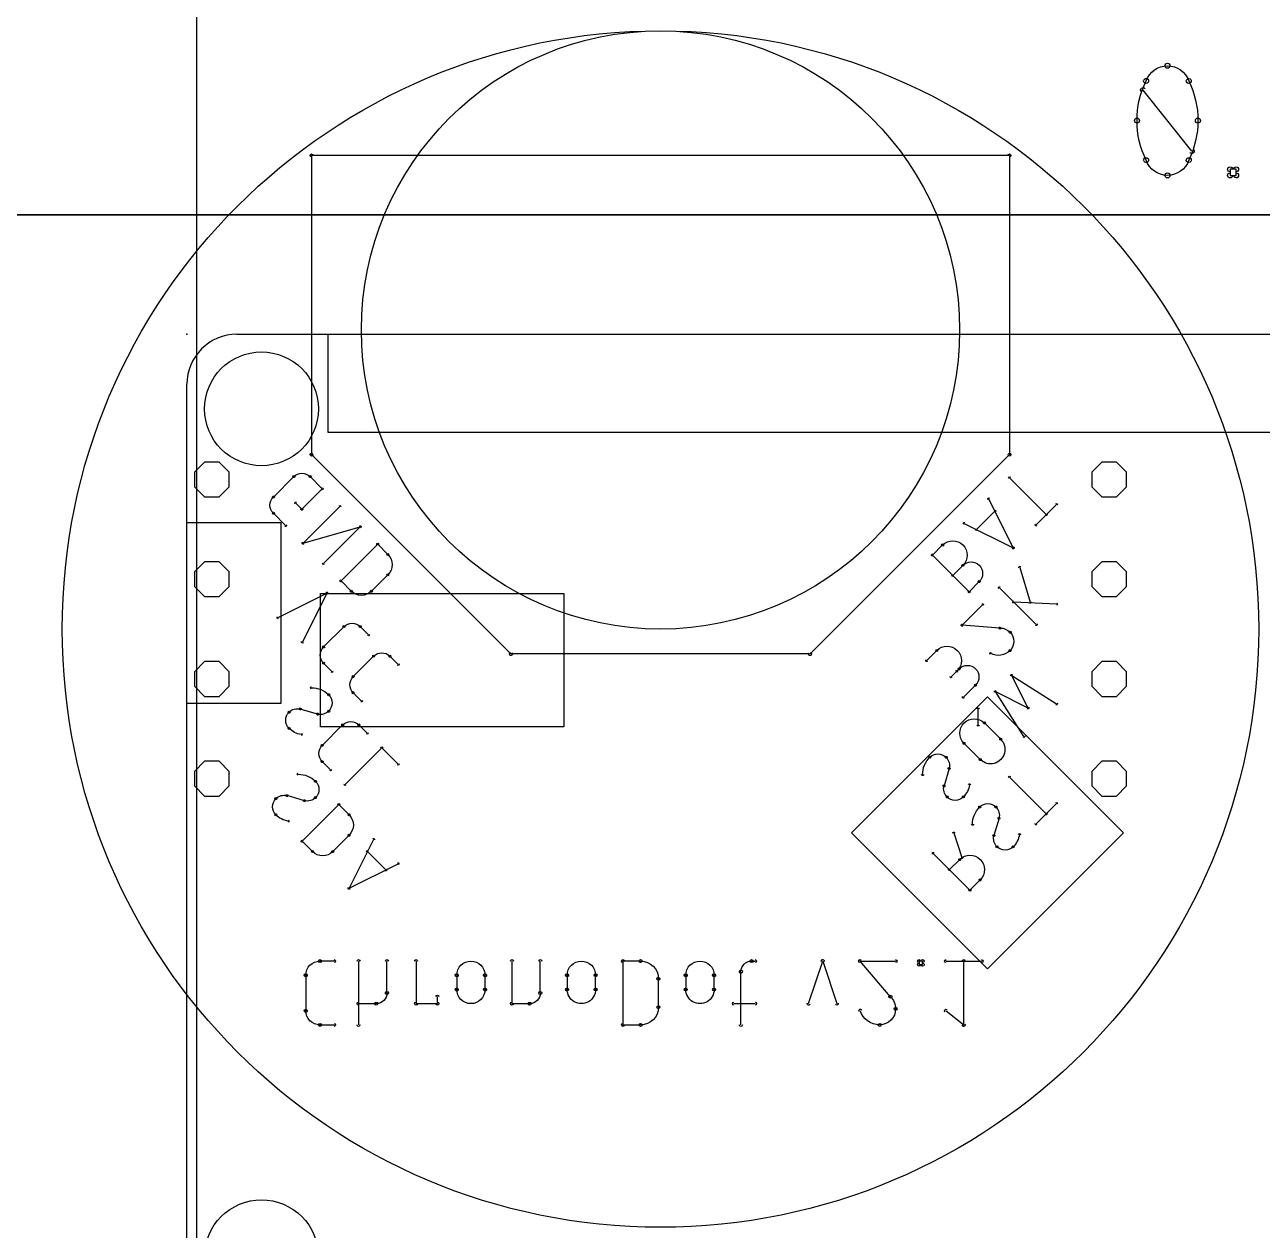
# Model space of a CAD drawing. Header units: centimetres. Extents: x -1.8 to 11.4, y -8.6 to 8.2.
# Drawn here: x 4.413 to 7.566, y -3.437 to -0.365 of the extents above; entities that cross this region are included whole.
import ezdxf

# ---------------------------------------------------------------- set-up
doc = ezdxf.new("R2010")
doc.units = ezdxf.units.CM
doc.header["$MEASUREMENT"] = 0
for name, color, linetype in [('digibaro v53_Sketch10', 7, 'Continuous'), ('digibaro v53_Sketch11', 7, 'Continuous'), ('digibaro_board v7_digibaro_v2', 7, 'Continuous'), ('enclosure_box_profile', 7, 'Continuous'), ('enclosure_switches_cutout', 7, 'Continuous'), ('MiniUltraPro_rocketscream', 7, 'Continuous'), ('PCB_board_profile', 7, 'Continuous')]:
    doc.layers.add(name, color=color, linetype=linetype)

# ---------------------------------------------------------------- blocks, each defined once
blk = doc.blocks.new('enclosure')
at = {"layer": 'enclosure_box_profile'}
blk.add_line((10.85, -0.85, 0.16), (-1.15, -0.85, 0.16), dxfattribs=at)
at = {"layer": 'enclosure_switches_cutout'}
for p, q in [((10.85, -0.85, -0.74), (-1.15, -0.85, -0.74)), ((-1.15, -0.85, -3.44), (10.85, -0.85, -3.44)), ((5.69, -0.85, -0.94), (4.01, -0.85, -0.94)), ((4.01, -0.85, -1.96), (5.69, -0.85, -1.96)), ((4.85, -0.85, -0.74), (4.85, -0.85, -3.44)), ((5.69, -0.85, -1.96), (5.69, -0.85, -0.94))]:
    blk.add_line(p, q, dxfattribs=at)
at = {"layer": 'enclosure_switches_cutout', "extrusion": (4.90476e-07, -1, 0)}
blk.add_circle((7.3, -1.28, 0.85), 0.24, dxfattribs=at)
blk = doc.blocks.new('PCB')
at = {"layer": 'PCB_board_profile'}
blk.add_line((4.85, 7.55), (4.85, 0.34), dxfattribs=at)
blk = doc.blocks.new('MiniUltraPro')
at = {"layer": 'MiniUltraPro_rocketscream'}
for p, q in [((4.9535, 6.096), (10.2985, 6.096)), ((5.186, 5.846), (5.186, 6.096)), ((4.826, 3.6835), (4.826, 5.9685)), ((10.066, 5.846), (5.186, 5.846)), ((5.066, 5.616), (4.826, 5.616)), ((5.066, 5.156), (5.066, 5.616)), ((5.166, 5.436), (5.786, 5.436)), ((5.166, 5.096), (5.166, 5.436)), ((5.786, 5.436), (5.786, 5.096)), ((6.5195, 4.826), (6.866, 5.1725)), ((6.866, 5.1725), (7.2125, 4.826)), ((4.826, 5.156), (5.066, 5.156)), ((5.786, 5.096), (5.166, 5.096)), ((6.866, 4.4795), (6.5195, 4.826)), ((7.2125, 4.826), (6.866, 4.4795))]:
    blk.add_line(p, q, dxfattribs=at)
for centre in [(5.016, 5.906), (5.016, 3.746)]:
    blk.add_circle(centre, 0.145, dxfattribs=at)
blk.add_arc((4.9535, 5.9685), 0.1275, 90, 180, dxfattribs=at)
blk.add_point((4.826, 6.096), dxfattribs=at)
blk = doc.blocks.new('digibaro_boardv7')
at = {"layer": 'digibaro_board v7_digibaro_v2'}
for p, q in [((5.1649, 2.9134), (5.2011, 2.9134)), ((5.2633, 2.7508), (5.2633, 2.9134)), ((5.9368, 2.9134), (5.982, 2.9134)), ((5.9368, 2.7508), (5.9368, 2.9134)), ((6.2375, 2.9134), (6.2375, 2.7779)), ((6.7601, 2.8773), (6.8052, 2.9134)), ((6.8052, 2.9134), (6.8052, 2.7508)), ((5.1288, 2.7869), (5.1288, 2.8773)), ((5.2633, 2.8592), (5.3084, 2.8592)), ((5.41, 2.7508), (5.41, 2.8592)), ((5.41, 2.8592), (5.4642, 2.8592)), ((5.4642, 2.8592), (5.4642, 2.8411)), ((5.6541, 2.8592), (5.6992, 2.8592)), ((5.6541, 2.7508), (5.6541, 2.8592)), ((6.0271, 2.8682), (6.0271, 2.796)), ((6.2195, 2.8592), (6.2736, 2.8592)), ((6.4096, 2.8592), (6.4457, 2.7508)), ((6.4457, 2.7508), (6.4818, 2.8592)), ((6.618, 2.8411), (6.5412, 2.7508)), ((5.3355, 2.8321), (5.3355, 2.7508)), ((5.5134, 2.7869), (5.5134, 2.8231)), ((5.5856, 2.8231), (5.5856, 2.7869)), ((5.7263, 2.8321), (5.7263, 2.7508)), ((5.7947, 2.7869), (5.7947, 2.8231)), ((5.867, 2.8231), (5.867, 2.7869)), ((6.097, 2.7869), (6.097, 2.8231)), ((6.1692, 2.8231), (6.1692, 2.7869)), ((5.2011, 2.7508), (5.1649, 2.7508)), ((5.982, 2.7508), (5.9368, 2.7508)), ((6.2646, 2.7508), (6.2736, 2.7508)), ((6.5412, 2.7508), (6.6315, 2.7508)), ((6.6913, 2.7508), (6.6913, 2.7598)), ((6.6913, 2.7598), (6.7003, 2.7598)), ((6.7003, 2.7508), (6.6913, 2.7508)), ((6.7003, 2.7598), (6.7003, 2.7508)), ((6.7601, 2.7508), (6.8504, 2.7508)), ((5.3016, 2.4407), (5.2394, 2.5652)), ((5.2394, 2.5652), (5.3639, 2.5029)), ((6.7276, 2.4764), (6.821, 2.5698)), ((6.821, 2.5698), (6.8469, 2.5439)), ((5.3328, 2.5185), (5.2861, 2.4718)), ((6.7951, 2.492), (6.7691, 2.5179)), ((5.1199, 2.4457), (5.1458, 2.4716)), ((5.1977, 2.4716), (5.2392, 2.4301)), ((6.7795, 2.4245), (6.8003, 2.4868)), ((5.2133, 2.3523), (5.1199, 2.4457)), ((6.895, 2.3869), (6.882, 2.431)), ((6.9894, 2.4014), (7.0413, 2.3495)), ((5.2392, 2.3782), (5.2133, 2.3523)), ((6.922, 2.282), (7.0154, 2.3754)), ((5.1254, 2.3422), (5.0813, 2.3292)), ((4.8451, 2.3044), (4.8711, 2.3304)), ((4.8451, 2.3044), (4.8711, 2.3304)), ((4.8451, 2.2676), (4.8451, 2.3044)), ((4.8451, 2.2676), (4.8451, 2.3044)), ((4.8711, 2.3304), (4.9079, 2.3304)), ((4.8711, 2.3304), (4.9079, 2.3304)), ((4.8711, 2.3304), (4.9079, 2.3304)), ((4.8711, 2.3304), (4.9079, 2.3304)), ((4.9079, 2.3304), (4.934, 2.3044)), ((4.9079, 2.3304), (4.934, 2.3044)), ((4.934, 2.3044), (4.934, 2.2676)), ((4.934, 2.3044), (4.934, 2.2676)), ((6.7678, 2.2601), (6.7548, 2.3042)), ((7.131, 2.3044), (7.1571, 2.3304)), ((7.131, 2.3044), (7.1571, 2.3304)), ((7.131, 2.2676), (7.131, 2.3044)), ((7.131, 2.2676), (7.131, 2.3044)), ((7.1571, 2.3304), (7.1939, 2.3304)), ((7.1571, 2.3304), (7.1939, 2.3304)), ((7.1571, 2.3304), (7.1939, 2.3304)), ((7.1571, 2.3304), (7.1939, 2.3304)), ((7.1939, 2.3304), (7.2199, 2.3044)), ((7.1939, 2.3304), (7.2199, 2.3044)), ((7.2199, 2.3044), (7.2199, 2.2676)), ((7.2199, 2.3044), (7.2199, 2.2676)), ((5.229, 2.3008), (5.3224, 2.2074)), ((4.8711, 2.2416), (4.8451, 2.2676)), ((4.8711, 2.2416), (4.8451, 2.2676)), ((4.9079, 2.2416), (4.8711, 2.2416)), ((4.9079, 2.2416), (4.8711, 2.2416)), ((4.934, 2.2676), (4.9079, 2.2416)), ((4.934, 2.2676), (4.9079, 2.2416)), ((5.1709, 2.2427), (5.1916, 2.2635)), ((5.3224, 2.2074), (5.3639, 2.2489)), ((7.1571, 2.2416), (7.131, 2.2676)), ((7.1571, 2.2416), (7.131, 2.2676)), ((7.1939, 2.2416), (7.1571, 2.2416)), ((7.1939, 2.2416), (7.1571, 2.2416)), ((7.2199, 2.2676), (7.1939, 2.2416)), ((7.2199, 2.2676), (7.1939, 2.2416)), ((6.8058, 2.1961), (6.8473, 2.2376)), ((5.2228, 2.1493), (5.1709, 2.2012)), ((6.8992, 2.1857), (6.8577, 2.1442)), ((6.9583, 2.1785), (6.8857, 2.0644)), ((5.285, 2.17), (5.2643, 2.1493)), ((6.8421, 2.1494), (6.8421, 2.1079)), ((5.1589, 2.1217), (5.1148, 2.1087)), ((5.2497, 2.0676), (5.2705, 2.0883)), ((6.8857, 2.0644), (6.9687, 2.1059)), ((6.9687, 2.1059), (6.9272, 2.0229)), ((6.9272, 2.0229), (7.0413, 2.0955)), ((4.8451, 2.0504), (4.8711, 2.0764)), ((4.8451, 2.0504), (4.8711, 2.0764)), ((4.8451, 2.0136), (4.8451, 2.0504)), ((4.8451, 2.0136), (4.8451, 2.0504)), ((4.8711, 2.0764), (4.9079, 2.0764)), ((4.8711, 2.0764), (4.9079, 2.0764)), ((4.8711, 2.0764), (4.9079, 2.0764)), ((4.8711, 2.0764), (4.9079, 2.0764)), ((4.9079, 2.0764), (4.934, 2.0504)), ((4.9079, 2.0764), (4.934, 2.0504)), ((4.934, 2.0504), (4.934, 2.0136)), ((4.934, 2.0504), (4.934, 2.0136)), ((6.8041, 2.0787), (6.8352, 2.0476)), ((7.131, 2.0504), (7.1571, 2.0764)), ((7.131, 2.0504), (7.1571, 2.0764)), ((7.131, 2.0136), (7.131, 2.0504)), ((7.131, 2.0136), (7.131, 2.0504)), ((7.1571, 2.0764), (7.1939, 2.0764)), ((7.1571, 2.0764), (7.1939, 2.0764)), ((7.1571, 2.0764), (7.1939, 2.0764)), ((7.1571, 2.0764), (7.1939, 2.0764)), ((7.1939, 2.0764), (7.2199, 2.0504)), ((7.1939, 2.0764), (7.2199, 2.0504)), ((7.2199, 2.0504), (7.2199, 2.0136)), ((7.2199, 2.0504), (7.2199, 2.0136)), ((5.3016, 1.9742), (5.2497, 2.0261)), ((6.7937, 2.0061), (6.773, 2.0268)), ((4.8711, 1.9875), (4.8451, 2.0136)), ((4.8711, 1.9875), (4.8451, 2.0136)), ((4.9079, 1.9875), (4.8711, 1.9875)), ((4.9079, 1.9875), (4.8711, 1.9875)), ((4.934, 2.0136), (4.9079, 1.9875)), ((4.934, 2.0136), (4.9079, 1.9875)), ((5.1743, 1.9921), (5.1951, 2.0129)), ((5.3639, 1.9949), (5.3431, 1.9742)), ((7.1571, 1.9875), (7.131, 2.0136)), ((7.1571, 1.9875), (7.131, 2.0136)), ((7.1939, 1.9875), (7.1571, 1.9875)), ((7.1939, 1.9875), (7.1571, 1.9875)), ((7.2199, 2.0136), (7.1939, 1.9875)), ((7.2199, 2.0136), (7.1939, 1.9875)), ((5.6515, 1.9685), (5.1435, 1.4605)), ((6.4135, 1.9685), (5.6515, 1.9685)), ((6.9215, 1.4605), (6.4135, 1.9685)), ((6.7107, 1.9853), (6.7367, 1.9594)), ((5.1826, 1.8136), (5.1204, 1.9382)), ((5.2262, 1.8987), (5.1743, 1.9506)), ((5.2885, 1.9195), (5.2677, 1.8987)), ((6.8972, 1.9026), (6.8012, 1.8948)), ((6.8012, 1.8948), (6.8531, 1.8429)), ((6.896, 1.8), (6.9894, 1.8934)), ((5.0581, 1.8759), (5.1826, 1.8136)), ((7.0413, 1.8415), (6.9323, 1.8363)), ((6.9479, 1.7481), (6.9739, 1.8363)), ((4.8451, 1.7964), (4.8711, 1.8224)), ((4.8451, 1.7964), (4.8711, 1.8224)), ((4.8711, 1.8224), (4.9079, 1.8224)), ((4.8711, 1.8224), (4.9079, 1.8224)), ((4.8711, 1.8224), (4.9079, 1.8224)), ((4.8711, 1.8224), (4.9079, 1.8224)), ((4.9079, 1.8224), (4.934, 1.7964)), ((4.9079, 1.8224), (4.934, 1.7964)), ((5.2186, 1.7824), (5.2446, 1.8084)), ((5.2186, 1.7824), (5.2446, 1.8084)), ((5.2964, 1.8084), (5.338, 1.7669)), ((5.2964, 1.8084), (5.338, 1.7669)), ((6.7253, 1.7167), (6.8187, 1.8101)), ((6.8187, 1.8101), (6.8447, 1.7842)), ((7.131, 1.7964), (7.1571, 1.8224)), ((7.131, 1.7964), (7.1571, 1.8224)), ((7.1571, 1.8224), (7.1939, 1.8224)), ((7.1571, 1.8224), (7.1939, 1.8224)), ((7.1571, 1.8224), (7.1939, 1.8224)), ((7.1571, 1.8224), (7.1939, 1.8224)), ((7.1939, 1.8224), (7.2199, 1.7964)), ((7.1939, 1.8224), (7.2199, 1.7964)), ((4.8451, 1.7596), (4.8451, 1.7964)), ((4.8451, 1.7596), (4.8451, 1.7964)), ((4.934, 1.7964), (4.934, 1.7596)), ((4.934, 1.7964), (4.934, 1.7596)), ((5.312, 1.689), (5.2186, 1.7824)), ((5.312, 1.689), (5.2186, 1.7824)), ((6.7772, 1.7686), (6.8031, 1.7427)), ((7.131, 1.7596), (7.131, 1.7964)), ((7.131, 1.7596), (7.131, 1.7964)), ((7.2199, 1.7964), (7.2199, 1.7596)), ((7.2199, 1.7964), (7.2199, 1.7596)), ((4.8711, 1.7335), (4.8451, 1.7596)), ((4.8711, 1.7335), (4.8451, 1.7596)), ((4.934, 1.7596), (4.9079, 1.7335)), ((4.934, 1.7596), (4.9079, 1.7335)), ((5.2673, 1.6444), (5.1739, 1.7378)), ((5.2673, 1.6444), (5.1739, 1.7378)), ((7.1571, 1.7335), (7.131, 1.7596)), ((7.1571, 1.7335), (7.131, 1.7596)), ((7.2199, 1.7596), (7.1939, 1.7335)), ((7.2199, 1.7596), (7.1939, 1.7335)), ((4.9079, 1.7335), (4.8711, 1.7335)), ((4.9079, 1.7335), (4.8711, 1.7335)), ((5.338, 1.715), (5.312, 1.689)), ((5.338, 1.715), (5.312, 1.689)), ((6.7513, 1.6908), (6.7253, 1.7167)), ((7.1939, 1.7335), (7.1571, 1.7335)), ((7.1939, 1.7335), (7.1571, 1.7335)), ((5.1221, 1.6859), (5.2673, 1.6444)), ((5.1221, 1.6859), (5.2673, 1.6444)), ((5.2155, 1.5925), (5.1221, 1.6859)), ((5.2155, 1.5925), (5.1221, 1.6859)), ((6.8064, 1.6357), (6.9309, 1.6979)), ((6.9309, 1.6979), (6.8686, 1.5734)), ((5.0463, 1.6101), (5.0774, 1.6412)), ((5.0463, 1.6101), (5.0774, 1.6412)), ((6.8842, 1.6045), (6.8375, 1.6512)), ((6.922, 1.52), (7.0154, 1.6134)), ((6.9894, 1.6394), (7.0413, 1.5875)), ((5.1033, 1.5841), (5.1189, 1.5997)), ((5.1033, 1.5841), (5.1189, 1.5997)), ((5.1189, 1.5997), (5.1708, 1.5478)), ((5.1189, 1.5997), (5.1708, 1.5478)), ((4.8451, 1.5424), (4.8711, 1.5684)), ((4.8451, 1.5424), (4.8711, 1.5684)), ((4.8711, 1.5684), (4.9079, 1.5684)), ((4.8711, 1.5684), (4.9079, 1.5684)), ((4.8711, 1.5684), (4.9079, 1.5684)), ((4.8711, 1.5684), (4.9079, 1.5684)), ((4.9079, 1.5684), (4.934, 1.5424)), ((4.9079, 1.5684), (4.934, 1.5424)), ((5.0981, 1.5167), (5.0463, 1.5686)), ((5.0981, 1.5167), (5.0463, 1.5686)), ((5.1708, 1.5478), (5.1396, 1.5167)), ((5.1708, 1.5478), (5.1396, 1.5167)), ((7.131, 1.5424), (7.1571, 1.5684)), ((7.131, 1.5424), (7.1571, 1.5684)), ((7.1571, 1.5684), (7.1939, 1.5684)), ((7.1571, 1.5684), (7.1939, 1.5684)), ((7.1571, 1.5684), (7.1939, 1.5684)), ((7.1571, 1.5684), (7.1939, 1.5684)), ((7.1939, 1.5684), (7.2199, 1.5424)), ((7.1939, 1.5684), (7.2199, 1.5424)), ((4.8451, 1.5056), (4.8451, 1.5424)), ((4.8451, 1.5056), (4.8451, 1.5424)), ((4.934, 1.5424), (4.934, 1.5056)), ((4.934, 1.5424), (4.934, 1.5056)), ((7.131, 1.5056), (7.131, 1.5424)), ((7.131, 1.5056), (7.131, 1.5424)), ((7.2199, 1.5424), (7.2199, 1.5056)), ((7.2199, 1.5424), (7.2199, 1.5056)), ((4.8711, 1.4795), (4.8451, 1.5056)), ((4.8711, 1.4795), (4.8451, 1.5056)), ((4.934, 1.5056), (4.9079, 1.4795)), ((4.934, 1.5056), (4.9079, 1.4795)), ((7.1571, 1.4795), (7.131, 1.5056)), ((7.1571, 1.4795), (7.131, 1.5056)), ((7.2199, 1.5056), (7.1939, 1.4795)), ((7.2199, 1.5056), (7.1939, 1.4795)), ((4.9079, 1.4795), (4.8711, 1.4795)), ((4.9079, 1.4795), (4.8711, 1.4795)), ((5.1435, 0.6985), (5.1435, 1.4605)), ((6.9215, 0.6985), (6.9215, 1.4605)), ((7.1939, 1.4795), (7.1571, 1.4795)), ((7.1939, 1.4795), (7.1571, 1.4795)), ((7.4836, 0.7338), (7.4836, 0.7493)), ((7.4836, 0.7493), (7.4991, 0.7493)), ((7.4991, 0.7338), (7.4836, 0.7338)), ((7.4991, 0.7493), (7.4991, 0.7338)), ((6.9215, 0.6985), (5.1435, 0.6985)), ((7.3862, 0.6872), (7.262, 0.532))]:
    blk.add_line(p, q, dxfattribs=at)
for centre, radius, start, end in [((6.0325, 1.905), 1.524, 90, 270), ((6.0325, 1.905), 1.524, 270, 90), ((5.1649, 2.8773), 0.0361, 90.0013, 179.9987), ((5.1649, 2.9134), 0.00381, 90, 270), ((5.1649, 2.9134), 0.00381, 270, 90), ((5.2011, 2.9134), 0.00381, 270, 90), ((5.2633, 2.9134), 0.00381, 360, 180), ((5.9368, 2.9134), 0.00381, 90, 270), ((5.9368, 2.9134), 0.00381, 0, 180), ((5.982, 2.9134), 0.00381, 90, 270), ((5.982, 2.9134), 0.00381, 270, 90), ((5.982, 2.8682), 0.0452, 0.0013, 89.9987), ((6.2375, 2.9134), 0.00381, 360, 180), ((6.5909, 2.8612), 0.0522, 89.9956, 162.0537), ((6.5909, 2.9134), 0.00381, 90, 270), ((6.5909, 2.9134), 0.00381, 270, 90), ((6.5909, 2.8727), 0.0406, 0.0013, 89.9987), ((6.8052, 2.9134), 0.00381, 0, 180), ((6.8052, 2.9134), 0.00381, 308.6129, 128.6129), ((5.1288, 2.8773), 0.00381, 360, 180), ((5.1288, 2.8773), 0.00381, 180, 360), ((6.0271, 2.8682), 0.00381, 360, 180), ((6.5412, 2.8773), 0.00381, 162.0405, 342.0405), ((6.5879, 2.8727), 0.0436, 313.6091, 0.0156), ((6.6315, 2.8727), 0.00381, 0, 180), ((6.6315, 2.8727), 0.00381, 180, 0), ((6.7601, 2.8773), 0.00381, 128.6598, 308.6598), ((5.2633, 2.8592), 0.00381, 90, 270), ((5.3084, 2.8592), 0.00381, 90, 270), ((5.3084, 2.8592), 0.00381, 270, 90), ((5.3084, 2.8321), 0.0271, 0.0013, 89.9987), ((5.41, 2.8592), 0.00381, 0, 180), ((5.41, 2.8592), 0.00381, 90, 270), ((5.4642, 2.8592), 0.00381, 0, 180), ((5.4642, 2.8411), 0.00381, 180, 360), ((5.4642, 2.8592), 0.00381, 270, 90), ((5.5495, 2.8231), 0.0361, 0, 180), ((5.6541, 2.8592), 0.00381, 90, 270), ((5.6541, 2.8592), 0.00381, 0, 180), ((5.6992, 2.8592), 0.00381, 90, 270), ((5.6992, 2.8592), 0.00381, 270, 90), ((5.6992, 2.8321), 0.0271, 0.0013, 89.9987), ((5.8309, 2.8231), 0.0361, 360, 180), ((6.0271, 2.8682), 0.00381, 180, 360), ((6.1331, 2.8231), 0.0361, 360, 180), ((6.2195, 2.8592), 0.00381, 90, 270), ((6.2736, 2.8592), 0.00381, 270, 90), ((6.4096, 2.8592), 0.00381, 18.4349, 198.4349), ((6.4818, 2.8592), 0.00381, 341.5651, 161.5651), ((6.618, 2.8411), 0.00381, 133.5639, 313.5639), ((6.618, 2.8411), 0.00381, 319.6269, 139.6269), ((5.3355, 2.8321), 0.00381, 360, 180), ((5.3355, 2.8321), 0.00381, 180, 0), ((5.5134, 2.8231), 0.00381, 360, 180), ((5.5134, 2.8231), 0.00381, 180, 360), ((5.5856, 2.8231), 0.00381, 360, 180), ((5.5856, 2.8231), 0.00381, 180, 360), ((5.7263, 2.8321), 0.00381, 0, 180), ((5.7263, 2.8321), 0.00381, 180, 0), ((5.7947, 2.8231), 0.00381, 0, 180), ((5.7947, 2.8231), 0.00381, 180, 0), ((5.867, 2.8231), 0.00381, 0, 180), ((5.867, 2.8231), 0.00381, 180, 0), ((6.097, 2.8231), 0.00381, 0, 180), ((6.097, 2.8231), 0.00381, 180, 0), ((6.1692, 2.8231), 0.00381, 0, 180), ((6.1692, 2.8231), 0.00381, 180, 0), ((5.1288, 2.7869), 0.00381, 360, 180), ((5.1288, 2.7869), 0.00381, 180, 360), ((5.1649, 2.7869), 0.0361, 180.0013, 269.9987), ((5.5134, 2.7869), 0.00381, 360, 180), ((5.5134, 2.7869), 0.00381, 180, 360), ((5.5495, 2.7869), 0.0361, 180, 360), ((5.5856, 2.7869), 0.00381, 360, 180), ((5.5856, 2.7869), 0.00381, 180, 360), ((5.7947, 2.7869), 0.00381, 360, 180), ((5.7947, 2.7869), 0.00381, 180, 360), ((5.8309, 2.7869), 0.0361, 180, 0), ((5.867, 2.7869), 0.00381, 0, 180), ((5.867, 2.7869), 0.00381, 180, 0), ((5.982, 2.796), 0.0452, 270.0013, 359.9987), ((6.0271, 2.796), 0.00381, 0, 180), ((6.0271, 2.796), 0.00381, 180, 360), ((6.097, 2.7869), 0.00381, 360, 180), ((6.097, 2.7869), 0.00381, 180, 360), ((6.1331, 2.7869), 0.0361, 180, 0), ((6.1692, 2.7869), 0.00381, 360, 180), ((6.1692, 2.7869), 0.00381, 180, 360), ((6.2375, 2.7779), 0.00381, 360, 180), ((6.2375, 2.7779), 0.00381, 180, 0), ((6.2646, 2.7779), 0.0271, 180.0013, 269.9987), ((5.1649, 2.7508), 0.00381, 90, 270), ((5.1649, 2.7508), 0.00381, 270, 90), ((5.2011, 2.7508), 0.00381, 270, 90), ((5.2633, 2.7508), 0.00381, 180, 0), ((5.3355, 2.7508), 0.00381, 180, 0), ((5.41, 2.7508), 0.00381, 180, 360), ((5.6541, 2.7508), 0.00381, 180, 360), ((5.7263, 2.7508), 0.00381, 180, 0), ((5.9368, 2.7508), 0.00381, 90, 270), ((5.9368, 2.7508), 0.00381, 180, 360), ((5.982, 2.7508), 0.00381, 90, 270), ((5.982, 2.7508), 0.00381, 270, 90), ((6.2646, 2.7508), 0.00381, 90, 270), ((6.2646, 2.7508), 0.00381, 270, 90), ((6.2736, 2.7508), 0.00381, 270, 90), ((6.4457, 2.7508), 0.00381, 161.6364, 341.6364), ((6.4457, 2.7508), 0.00381, 198.3636, 18.3636), ((6.5412, 2.7508), 0.00381, 90, 270), ((6.5412, 2.7508), 0.00381, 139.6269, 319.6269), ((6.6315, 2.7508), 0.00381, 270, 90), ((6.6913, 2.7598), 0.00381, 90, 270), ((6.6913, 2.7598), 0.00381, 0, 180), ((6.6913, 2.7508), 0.00381, 90, 270), ((6.6913, 2.7508), 0.00381, 180, 360), ((6.7003, 2.7598), 0.00381, 0, 180), ((6.7003, 2.7508), 0.00381, 180, 360), ((6.7003, 2.7598), 0.00381, 270, 90), ((6.7003, 2.7508), 0.00381, 270, 90), ((6.7601, 2.7508), 0.00381, 90, 270), ((6.8052, 2.7508), 0.00381, 180, 0), ((6.8504, 2.7508), 0.00381, 270, 90), ((5.2394, 2.5652), 0.00254, 26.5651, 206.5651), ((5.2394, 2.5652), 0.00254, 63.4349, 243.4349), ((6.821, 2.5698), 0.00254, 44.9203, 224.9203), ((6.821, 2.5698), 0.00254, 315.0797, 135.0797), ((6.821, 2.5179), 0.0367, 225, 45), ((6.847, 2.5439), 0.00254, 45, 225), ((6.847, 2.5439), 0.00254, 225, 45), ((5.3328, 2.5185), 0.00254, 315, 135), ((5.3639, 2.5029), 0.00254, 243.4349, 63.4349), ((6.7691, 2.5179), 0.00254, 45.0797, 225.0797), ((6.7951, 2.492), 0.00254, 45, 225), ((6.7951, 2.492), 0.00254, 225, 45), ((5.1458, 2.4716), 0.00254, 135.0797, 315.0797), ((5.1458, 2.4716), 0.00254, 315.0797, 135.0797), ((5.1718, 2.4457), 0.0367, 45.0013, 134.9987), ((5.1977, 2.4716), 0.00254, 45, 225), ((5.1977, 2.4716), 0.00254, 225, 45), ((5.2861, 2.4718), 0.00254, 135, 315), ((6.7276, 2.4764), 0.00254, 134.9203, 314.9203), ((6.8003, 2.4868), 0.00254, 341.4936, 161.4936), ((6.9109, 2.4384), 0.0298, 135.003, 194.5004), ((6.8898, 2.4595), 0.00254, 135.0797, 315.0797), ((6.8898, 2.4595), 0.00254, 315.0797, 135.0797), ((6.9106, 2.4388), 0.0294, 45.0013, 134.9987), ((6.9313, 2.4595), 0.00254, 44.9203, 224.9203), ((6.9313, 2.4595), 0.00254, 224.9203, 44.9203), ((6.8924, 2.4206), 0.055, 8.1129, 44.9878), ((5.1199, 2.4457), 0.00254, 45, 225), ((5.1199, 2.4457), 0.00254, 135, 315), ((5.2392, 2.4301), 0.00254, 45, 225), ((5.2392, 2.4301), 0.00254, 225, 45), ((5.2133, 2.4042), 0.0367, 315.0013, 44.9987), ((5.3016, 2.4407), 0.00254, 206.5651, 26.5651), ((6.882, 2.431), 0.00254, 16.3641, 196.3641), ((6.882, 2.431), 0.00254, 194.4738, 14.4738), ((6.9469, 2.4284), 0.00254, 188.146, 8.146), ((5.0838, 2.3941), 0.00254, 278.146, 98.146), ((6.7795, 2.4245), 0.00254, 161.5294, 341.5294), ((6.8275, 2.4024), 0.00254, 359.7744, 179.7744), ((6.8895, 2.4022), 0.062, 179.7616, 225.0013), ((6.9894, 2.4014), 0.00254, 45, 225), ((5.0735, 2.3578), 0.0294, 135.0013, 224.9987), ((5.0527, 2.3785), 0.00254, 134.9203, 314.9203), ((5.0527, 2.3785), 0.00254, 314.9203, 134.9203), ((5.0916, 2.3396), 0.055, 98.1276, 135.0025), ((5.2392, 2.3782), 0.00254, 134.9203, 314.9203), ((5.2392, 2.3782), 0.00254, 314.9203, 134.9203), ((6.8661, 2.3794), 0.0298, 315.0086, 14.4846), ((6.895, 2.3869), 0.00254, 14.4738, 194.4738), ((6.895, 2.3869), 0.00254, 196.3323, 16.3323), ((7.0154, 2.3754), 0.00254, 315, 135), ((5.0527, 2.337), 0.00254, 45, 225), ((5.0527, 2.337), 0.00254, 225, 45), ((5.0738, 2.3581), 0.0298, 225.003, 284.5004), ((5.1254, 2.3422), 0.00254, 104.4738, 284.4738), ((5.1254, 2.3422), 0.00254, 286.3323, 106.3323), ((5.1328, 2.3133), 0.0298, 45.0086, 104.4846), ((5.1539, 2.3344), 0.00254, 45, 225), ((5.1539, 2.3344), 0.00254, 225, 45), ((5.1331, 2.3137), 0.0294, 315.0013, 44.9987), ((5.2133, 2.3523), 0.00254, 135, 315), ((5.2133, 2.3523), 0.00254, 225, 45), ((6.7626, 2.3327), 0.00254, 135, 315), ((6.7626, 2.3327), 0.00254, 315, 135), ((6.7833, 2.312), 0.0294, 45.0013, 134.9987), ((6.8041, 2.3327), 0.00254, 44.9203, 224.9203), ((6.8041, 2.3327), 0.00254, 224.9203, 44.9203), ((6.8457, 2.3583), 0.00254, 45, 225), ((6.8457, 2.3583), 0.00254, 225, 45), ((6.8665, 2.3791), 0.0294, 225.0013, 314.9987), ((6.8872, 2.3583), 0.00254, 135, 315), ((6.8872, 2.3583), 0.00254, 315, 135), ((7.0413, 2.3495), 0.00254, 225.0797, 45.0797), ((5.0813, 2.3292), 0.00254, 106.3323, 286.3323), ((5.0813, 2.3292), 0.00254, 284.4738, 104.4738), ((5.229, 2.3008), 0.00254, 44.9203, 224.9203), ((6.7548, 2.3042), 0.00254, 16.3323, 196.3323), ((6.7548, 2.3042), 0.00254, 194.4738, 14.4738), ((6.7837, 2.3116), 0.0298, 134.9979, 194.4953), ((6.7652, 2.2938), 0.055, 8.135, 45.0099), ((6.8197, 2.3016), 0.00254, 188.146, 8.146), ((5.1098, 2.2748), 0.00254, 89.7744, 269.7744), ((5.11, 2.3368), 0.062, 269.7616, 315.0013), ((5.1539, 2.2929), 0.00254, 135, 315), ((5.1539, 2.2929), 0.00254, 315, 135), ((6.7003, 2.2756), 0.00254, 359.7744, 179.7744), ((6.7623, 2.2754), 0.062, 179.7616, 225.0013), ((6.922, 2.282), 0.00254, 135, 315), ((5.1916, 2.2219), 0.0294, 135.0151, 225.0125), ((5.1709, 2.2427), 0.00254, 134.9203, 314.9203), ((5.1709, 2.2427), 0.00254, 314.9203, 134.9203), ((5.1916, 2.2634), 0.00254, 315.0797, 135.0797), ((5.3639, 2.2489), 0.00254, 314.9203, 134.9203), ((6.7389, 2.2526), 0.0298, 315.0086, 14.4846), ((6.7678, 2.2601), 0.00254, 14.4738, 194.4738), ((6.7678, 2.2601), 0.00254, 196.3323, 16.3323), ((6.8473, 2.2376), 0.00254, 135, 315), ((6.8473, 2.2376), 0.00254, 315, 135), ((6.8733, 2.2117), 0.0367, 315, 135), ((5.3224, 2.2074), 0.00254, 135, 315), ((5.3224, 2.2074), 0.00254, 225, 45), ((6.7185, 2.2315), 0.00254, 44.9203, 224.9203), ((6.7185, 2.2315), 0.00254, 224.9203, 44.9203), ((6.7392, 2.2523), 0.0294, 225.0013, 314.9987), ((6.76, 2.2315), 0.00254, 135, 315), ((6.76, 2.2315), 0.00254, 315, 135), ((5.1173, 2.1736), 0.00254, 278.146, 98.146), ((5.1709, 2.2012), 0.00254, 45, 225), ((5.1709, 2.2012), 0.00254, 225, 45), ((6.8317, 2.1702), 0.0367, 135, 315), ((6.8058, 2.1961), 0.00254, 135, 315), ((6.8058, 2.1961), 0.00254, 315, 135), ((6.8992, 2.1857), 0.00254, 134.9203, 314.9203), ((6.8992, 2.1857), 0.00254, 314.9203, 134.9203), ((6.9583, 2.1785), 0.00254, 327.5288, 147.5288), ((5.107, 2.1373), 0.0294, 135.0013, 224.9987), ((5.0862, 2.158), 0.00254, 134.9203, 314.9203), ((5.0862, 2.158), 0.00254, 314.9203, 134.9203), ((5.1251, 2.1191), 0.055, 98.1276, 135.0025), ((5.2228, 2.1493), 0.00254, 44.9203, 224.9203), ((5.2228, 2.1493), 0.00254, 224.9203, 44.9203), ((5.2435, 2.1701), 0.0294, 225.0013, 314.9987), ((5.2643, 2.1493), 0.00254, 135.0797, 315.0797), ((5.2643, 2.1493), 0.00254, 315.0797, 135.0797), ((5.285, 2.17), 0.00254, 314.9203, 134.9203), ((6.8421, 2.1494), 0.00254, 0, 180), ((6.8577, 2.1442), 0.00255, 135, 315), ((6.8577, 2.1442), 0.00255, 315, 135), ((5.0862, 2.1165), 0.00254, 45, 225), ((5.0862, 2.1165), 0.00254, 225, 45), ((5.1073, 2.1376), 0.0298, 225.003, 284.5004), ((5.1589, 2.1217), 0.00254, 104.4738, 284.4738), ((5.1589, 2.1217), 0.00254, 286.3323, 106.3323), ((5.1663, 2.0928), 0.0298, 45.0086, 104.4846), ((5.1874, 2.1139), 0.00254, 45, 225), ((5.1874, 2.1139), 0.00254, 225, 45), ((5.1666, 2.0932), 0.0294, 315.0013, 44.9987), ((5.1148, 2.1087), 0.00254, 106.3323, 286.3323), ((5.1148, 2.1087), 0.00254, 284.4738, 104.4738), ((5.2705, 2.0883), 0.00254, 315, 135), ((6.8041, 2.0787), 0.00254, 45, 225), ((6.8421, 2.1079), 0.00254, 180, 0), ((6.9687, 2.1059), 0.00254, 333.4853, 153.4853), ((6.9687, 2.1059), 0.00254, 296.5147, 116.5147), ((7.0413, 2.0955), 0.00254, 302.5318, 122.5318), ((5.1433, 2.0543), 0.00254, 89.7744, 269.7744), ((5.1435, 2.1163), 0.062, 269.7616, 315.0013), ((5.1874, 2.0724), 0.00254, 134.9203, 314.9203), ((5.1874, 2.0724), 0.00254, 314.9203, 134.9203), ((5.2705, 2.0468), 0.0294, 135.0013, 224.9987), ((5.2497, 2.0676), 0.00254, 134.9203, 314.9203), ((5.2497, 2.0676), 0.00254, 314.9203, 134.9203), ((6.8352, 2.0476), 0.00254, 45, 225), ((6.8352, 2.0476), 0.00254, 225, 45), ((6.8857, 2.0644), 0.00254, 116.5651, 296.5651), ((6.8857, 2.0644), 0.00254, 147.5288, 327.5288), ((5.2497, 2.0261), 0.00254, 45.0797, 225.0797), ((5.2497, 2.0261), 0.00254, 225.0797, 45.0797), ((6.773, 2.0268), 0.00254, 44.9203, 224.9203), ((6.8145, 2.0268), 0.0294, 225, 45), ((6.9272, 2.0229), 0.00254, 122.5318, 302.5318), ((6.9272, 2.0229), 0.00254, 153.4853, 333.4853), ((5.1951, 1.9714), 0.0294, 135.0013, 224.9987), ((5.1743, 1.9921), 0.00254, 135.0797, 315.0797), ((5.1743, 1.9921), 0.00254, 315.0797, 135.0797), ((5.1951, 2.0129), 0.00254, 314.9203, 134.9203), ((5.3639, 1.9949), 0.00254, 314.9203, 134.9203), ((6.7107, 1.9853), 0.00254, 45, 225), ((6.7626, 1.9853), 0.0367, 224.9945, 44.9945), ((6.7885, 2.0113), 0.00254, 45, 225), ((6.7937, 2.0061), 0.00254, 45, 225), ((6.7937, 2.0061), 0.00254, 225, 45), ((5.3016, 1.9742), 0.00254, 44.9203, 224.9203), ((5.3016, 1.9742), 0.00254, 224.9203, 44.9203), ((5.3224, 1.9949), 0.0294, 225.0013, 314.9987), ((5.3431, 1.9742), 0.00254, 135, 315), ((5.3431, 1.9742), 0.00254, 315, 135), ((5.6515, 1.9685), 0.00381, 90, 270), ((5.6515, 1.9685), 0.0038, 315, 135), ((6.4135, 1.9685), 0.0038, 45, 225), ((6.4135, 1.9685), 0.00381, 270, 90), ((6.7367, 1.9594), 0.00254, 44.9203, 224.9203), ((6.7367, 1.9594), 0.00254, 224.9203, 44.9203), ((6.8739, 1.9674), 0.00254, 117.0698, 297.0698), ((6.8932, 1.9297), 0.0424, 45.0013, 117.0594), ((6.9232, 1.9597), 0.00254, 45, 225), ((6.9232, 1.9597), 0.00254, 225, 45), ((6.8998, 1.9363), 0.033, 315.0013, 44.9987), ((5.1204, 1.9382), 0.00254, 26.5651, 206.5651), ((5.1743, 1.9506), 0.00254, 44.9203, 224.9203), ((5.1743, 1.9506), 0.00254, 224.9203, 44.9203), ((5.2262, 1.8987), 0.00254, 45.0797, 225.0797), ((5.2262, 1.8987), 0.00254, 225, 45), ((5.247, 1.9195), 0.0294, 225.0013, 314.9987), ((5.2677, 1.8987), 0.00254, 135, 315), ((5.2677, 1.8987), 0.00254, 315, 135), ((6.0325, 1.143), 0.762, 90, 270), ((5.2885, 1.9195), 0.00254, 315.0797, 135.0797), ((6.0325, 1.143), 0.762, 270, 90), ((6.8012, 1.8948), 0.00254, 45, 225), ((6.8012, 1.8948), 0.00254, 94.6324, 274.6324), ((6.8972, 1.9026), 0.00254, 88.5341, 268.5341), ((6.8972, 1.9026), 0.00254, 274.6324, 94.6324), ((6.8981, 1.938), 0.0355, 268.6058, 315.0123), ((6.9232, 1.913), 0.00254, 135, 315), ((6.9232, 1.913), 0.00254, 315, 135), ((6.9894, 1.8934), 0.00254, 315, 135), ((5.0581, 1.8759), 0.00254, 63.4349, 243.4349), ((6.8531, 1.8429), 0.00254, 225, 45), ((6.9324, 1.8363), 0.00254, 92.8174, 272.8174), ((6.9739, 1.8363), 0.00254, 343.5277, 163.5277), ((7.0413, 1.8415), 0.00254, 272.8174, 92.8174), ((5.1826, 1.8136), 0.00254, 206.5651, 26.5651), ((5.1826, 1.8136), 0.00254, 243.4349, 63.4349), ((5.2446, 1.8084), 0.00254, 135, 315), ((5.2446, 1.8084), 0.00254, 135, 315), ((5.2446, 1.8084), 0.00254, 315, 135), ((5.2446, 1.8084), 0.00254, 315, 135), ((5.2705, 1.7824), 0.0367, 45.0013, 134.9987), ((5.2705, 1.7824), 0.0367, 45.0013, 134.9987), ((5.2964, 1.8084), 0.00254, 45, 225), ((5.2964, 1.8084), 0.00254, 45, 225), ((5.2964, 1.8084), 0.00254, 225, 45), ((5.2964, 1.8084), 0.00254, 225, 45), ((6.8187, 1.8101), 0.00254, 44.9203, 224.9203), ((6.8187, 1.8101), 0.00254, 315.0797, 135.0797), ((6.896, 1.8), 0.00254, 134.9203, 314.9203), ((5.2186, 1.7824), 0.00254, 45, 225), ((5.2186, 1.7824), 0.00254, 45, 225), ((5.2186, 1.7824), 0.00254, 135, 315), ((5.2186, 1.7824), 0.00254, 135, 315), ((5.338, 1.7669), 0.00254, 44.9203, 224.9203), ((5.338, 1.7669), 0.00254, 44.9203, 224.9203), ((5.338, 1.7669), 0.00254, 224.9203, 44.9203), ((5.338, 1.7669), 0.00254, 224.9203, 44.9203), ((5.312, 1.7409), 0.0367, 315.0013, 44.9987), ((5.312, 1.7409), 0.0367, 315.0013, 44.9987), ((6.7772, 1.7686), 0.00254, 44.9203, 224.9203), ((6.8239, 1.7634), 0.0294, 225, 45), ((6.8447, 1.7842), 0.00254, 45, 225), ((6.8447, 1.7842), 0.00254, 225, 45), ((5.1739, 1.7378), 0.00254, 45.0797, 225.0797), ((5.1739, 1.7378), 0.00254, 45.0797, 225.0797), ((6.7772, 1.7167), 0.0367, 225, 45), ((6.8031, 1.7427), 0.00254, 45, 225), ((6.8031, 1.7427), 0.00254, 45, 225), ((6.8031, 1.7427), 0.00254, 225, 45), ((6.9479, 1.7481), 0.00254, 163.6677, 343.6677), ((5.338, 1.715), 0.00254, 135.0797, 315.0797), ((5.338, 1.715), 0.00254, 135.0797, 315.0797), ((5.338, 1.715), 0.00254, 315.0797, 135.0797), ((5.338, 1.715), 0.00254, 315.0797, 135.0797), ((6.7253, 1.7167), 0.00254, 45.0797, 225.0797), ((6.7253, 1.7167), 0.00254, 134.9203, 314.9203), ((5.1221, 1.6859), 0.00254, 45, 225), ((5.1221, 1.6859), 0.00254, 74.0237, 254.0237), ((5.1221, 1.6859), 0.00254, 74.0237, 254.0237), ((5.1221, 1.6859), 0.00254, 45, 225), ((5.312, 1.689), 0.00254, 135, 315), ((5.312, 1.689), 0.00254, 135, 315), ((5.312, 1.689), 0.00254, 225, 45), ((5.312, 1.689), 0.00254, 225, 45), ((6.7513, 1.6908), 0.00254, 45, 225), ((6.7513, 1.6908), 0.00254, 225, 45), ((6.9309, 1.6979), 0.00254, 333.4853, 153.4853), ((6.9309, 1.6979), 0.00254, 296.5651, 116.5651), ((5.0774, 1.6412), 0.00254, 315, 135), ((5.0774, 1.6412), 0.00254, 315, 135), ((5.2673, 1.6444), 0.00254, 225, 45), ((5.2673, 1.6444), 0.00254, 225, 45), ((5.2673, 1.6444), 0.00254, 254.0237, 74.0237), ((5.2673, 1.6444), 0.00254, 254.0237, 74.0237), ((6.8375, 1.6512), 0.00254, 45.0797, 225.0797), ((6.9894, 1.6394), 0.00254, 45, 225), ((5.067, 1.5893), 0.0294, 135.0013, 224.9987), ((5.067, 1.5893), 0.0294, 135.0013, 224.9987), ((5.0463, 1.6101), 0.00254, 135, 315), ((5.0463, 1.6101), 0.00254, 135, 315), ((5.0463, 1.6101), 0.00254, 315, 135), ((5.0463, 1.6101), 0.00254, 315, 135), ((6.8064, 1.6357), 0.00254, 116.6154, 296.6154), ((7.0154, 1.6134), 0.00254, 315, 135), ((5.1033, 1.5841), 0.00254, 134.9203, 314.9203), ((5.1033, 1.5841), 0.00254, 134.9203, 314.9203), ((5.1189, 1.5997), 0.00254, 45, 225), ((5.1189, 1.5997), 0.00254, 45, 225), ((5.1189, 1.5997), 0.00254, 315, 135), ((5.1189, 1.5997), 0.00254, 315, 135), ((5.2155, 1.5925), 0.00254, 225.0797, 45.0797), ((5.2155, 1.5925), 0.00254, 225.0797, 45.0797), ((6.8842, 1.6045), 0.00254, 225, 45), ((7.0413, 1.5875), 0.00254, 225, 45), ((5.0463, 1.5686), 0.00254, 45, 225), ((5.0463, 1.5686), 0.00254, 45, 225), ((5.0463, 1.5686), 0.00254, 225, 45), ((5.0463, 1.5686), 0.00254, 225, 45), ((5.1708, 1.5478), 0.00254, 314.9203, 134.9203), ((5.1708, 1.5478), 0.00254, 314.9203, 134.9203), ((5.1708, 1.5478), 0.00254, 225.0797, 45.0797), ((5.1708, 1.5478), 0.00254, 225.0797, 45.0797), ((6.8686, 1.5734), 0.00254, 153.4349, 333.4349), ((5.0981, 1.5167), 0.00254, 45, 225), ((5.0981, 1.5167), 0.00254, 45, 225), ((5.0981, 1.5167), 0.00254, 225, 45), ((5.0981, 1.5167), 0.00254, 225, 45), ((5.1189, 1.5374), 0.0294, 225.0013, 314.9987), ((5.1189, 1.5374), 0.0294, 225.0013, 314.9987), ((5.1397, 1.5167), 0.00254, 135, 315), ((5.1397, 1.5167), 0.00254, 135, 315), ((5.1397, 1.5167), 0.00254, 315, 135), ((5.1397, 1.5167), 0.00254, 315, 135), ((6.922, 1.52), 0.00254, 135, 315), ((5.1435, 1.4605), 0.00381, 0, 180), ((5.1435, 1.4605), 0.0038, 135, 315), ((6.9215, 1.4605), 0.00381, 360, 180), ((6.9215, 1.4605), 0.0038, 225, 45), ((7.3241, 0.6919), 0.0574, 89.9984, 161.081), ((7.3241, 0.7493), 0.00635, 90, 270), ((7.3241, 0.7493), 0.00635, 270, 90), ((7.3241, 0.6919), 0.0574, 18.919, 90.0016), ((7.4836, 0.7493), 0.00635, 90, 270), ((7.4836, 0.7493), 0.00635, 0, 180), ((7.4836, 0.7338), 0.00635, 90, 270), ((7.4836, 0.7338), 0.00635, 180, 0), ((7.4991, 0.7493), 0.00636, 360, 180), ((7.4991, 0.7338), 0.00636, 180, 360), ((7.4991, 0.7493), 0.00635, 270, 90), ((7.4991, 0.7338), 0.00635, 270, 90), ((5.1435, 0.6985), 0.00381, 90, 270), ((5.1435, 0.6985), 0.00381, 180, 360), ((6.9215, 0.6985), 0.00381, 180, 0), ((6.9215, 0.6985), 0.00381, 270, 90), ((7.4767, 0.6096), 0.2302, 154.0107, 180.0026), ((7.2698, 0.7105), 0.00635, 161.1083, 341.1083), ((7.2698, 0.7105), 0.00635, 333.9798, 153.9798), ((7.3784, 0.7105), 0.00635, 26.0004, 206.0004), ((7.3784, 0.7105), 0.00635, 198.8771, 18.8771), ((7.1715, 0.6096), 0.2302, 359.9974, 25.9893), ((7.3862, 0.6872), 0.00635, 321.3261, 141.3261), ((7.2465, 0.6096), 0.00635, 0, 180), ((7.2465, 0.6096), 0.00635, 180, 360), ((7.4767, 0.6096), 0.2302, 179.9974, 205.9893), ((7.1715, 0.6096), 0.2302, 334.0107, 0.0026), ((7.4017, 0.6096), 0.00635, 0, 180), ((7.4017, 0.6096), 0.00635, 180, 360), ((7.262, 0.532), 0.00635, 141.3261, 321.3261), ((7.2698, 0.5087), 0.00635, 18.9344, 198.9344), ((7.2698, 0.5087), 0.00635, 206.0202, 26.0202), ((7.3241, 0.5273), 0.0574, 198.919, 270.0016), ((7.3241, 0.5273), 0.0574, 269.9984, 341.081), ((7.3784, 0.5087), 0.00635, 153.9996, 333.9996), ((7.3784, 0.5087), 0.00635, 341.0802, 161.0802), ((7.3241, 0.4699), 0.00635, 90, 270), ((7.3241, 0.4699), 0.00635, 270, 90)]:
    blk.add_arc(centre, radius, start, end, dxfattribs=at)
at = {"extrusion": (1.94289e-16, -2.18953e-47, -1), "rotation": 180}
for name in ['PCB', 'MiniUltraPro']:
    blk.add_blockref(name, (0, 7.25, 0.9538), dxfattribs=at)

msp = doc.modelspace()

# ---------------------------------------------------------------- linework, layer by layer
at = {"layer": 'digibaro v53_Sketch10'}
for p, q in [((4.85, -0.25, 0.37), (4.85, -0.85, 0.37)), ((-1.15, -0.85, 0.37), (10.85, -0.85, 0.37))]:
    msp.add_line(p, q, dxfattribs=at)
at = {"layer": 'digibaro v53_Sketch11'}
msp.add_line((-1.15, -0.85, 0.37), (10.85, -0.85, 0.37), dxfattribs=at)

# ---------------------------------------------------------------- block references
msp.add_blockref('enclosure', (0, 0))
at = {"extrusion": (1.94289e-16, -1.91052e-31, -1), "rotation": 180}
msp.add_blockref('digibaro_boardv7', (0, 0), dxfattribs=at)

doc.saveas('drawing.dxf')
